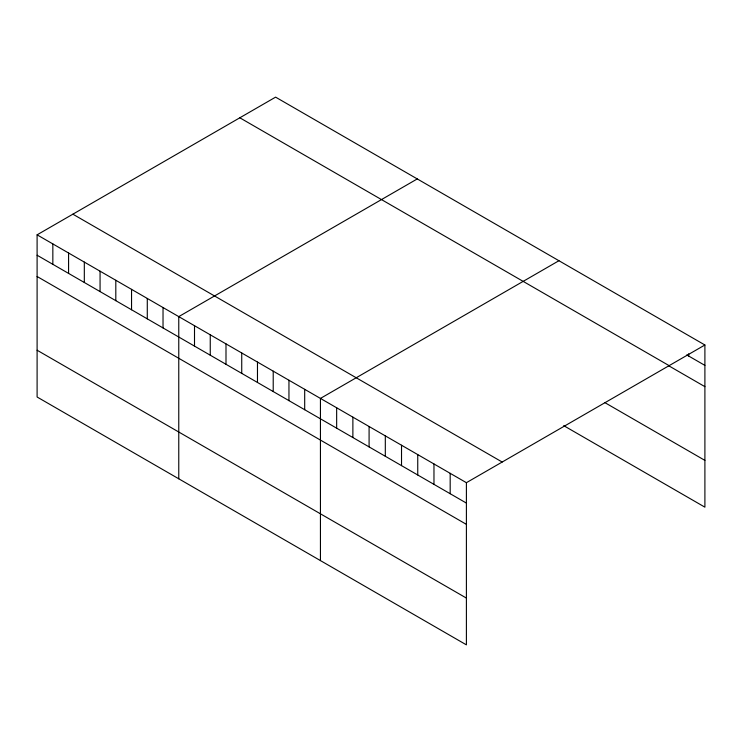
<?xml version="1.0" encoding="UTF-8"?>
<svg xmlns="http://www.w3.org/2000/svg" width="742" height="742" viewBox="0 0 742 742"><rect width="100%" height="100%" fill="white"/><g stroke="black" fill="none" stroke-linecap="round" stroke-linejoin="round"><path stroke-width="1.11" d="M37.1 234.834L466.403 482.69L466.403 644.863L37.1 397.007L37.1 234.834L275.597 97.137L704.9 344.993L704.9 507.166L563.707 425.648M417.273 178.924L178.766 316.621L178.766 478.803M558.939 260.72L320.442 398.417L320.442 560.59M466.403 482.69L704.9 344.993M686.777 354.926L704.9 365.389M239.824 117.793L669.126 365.648M668.644 365.723L704.9 386.656M604.73 402.544L704.9 460.383M72.874 214.178L502.176 462.034M37.1 255.229L466.403 503.085M37.1 276.497L466.403 524.353M37.1 350.224L466.403 598.08M688.678 353.758L688.678 356.03M450.181 473.322L450.181 493.727M433.968 463.963L433.968 484.359M417.746 454.596L417.746 474.991M401.524 445.237L401.524 465.633M385.311 435.869L385.311 456.265M369.089 426.502L369.089 446.907M352.877 417.143L352.877 437.539M336.655 407.775L336.655 428.18M304.693 389.327L304.693 409.723M288.953 380.238L288.953 400.643M273.214 371.148L273.214 391.553M257.474 362.068L257.474 382.464M241.734 352.979L241.734 373.374M225.995 343.889L225.995 364.285M210.255 334.8L210.255 355.195M194.506 325.71L194.506 346.115M163.027 307.54L163.027 327.936M147.287 298.451L147.287 318.847M131.547 289.361L131.547 309.757M115.808 280.272L115.808 300.668M100.068 271.182L100.068 291.587M84.319 262.093L84.319 282.498M68.579 253.003L68.579 273.408M52.84 243.923L52.84 264.319"/></g></svg>
